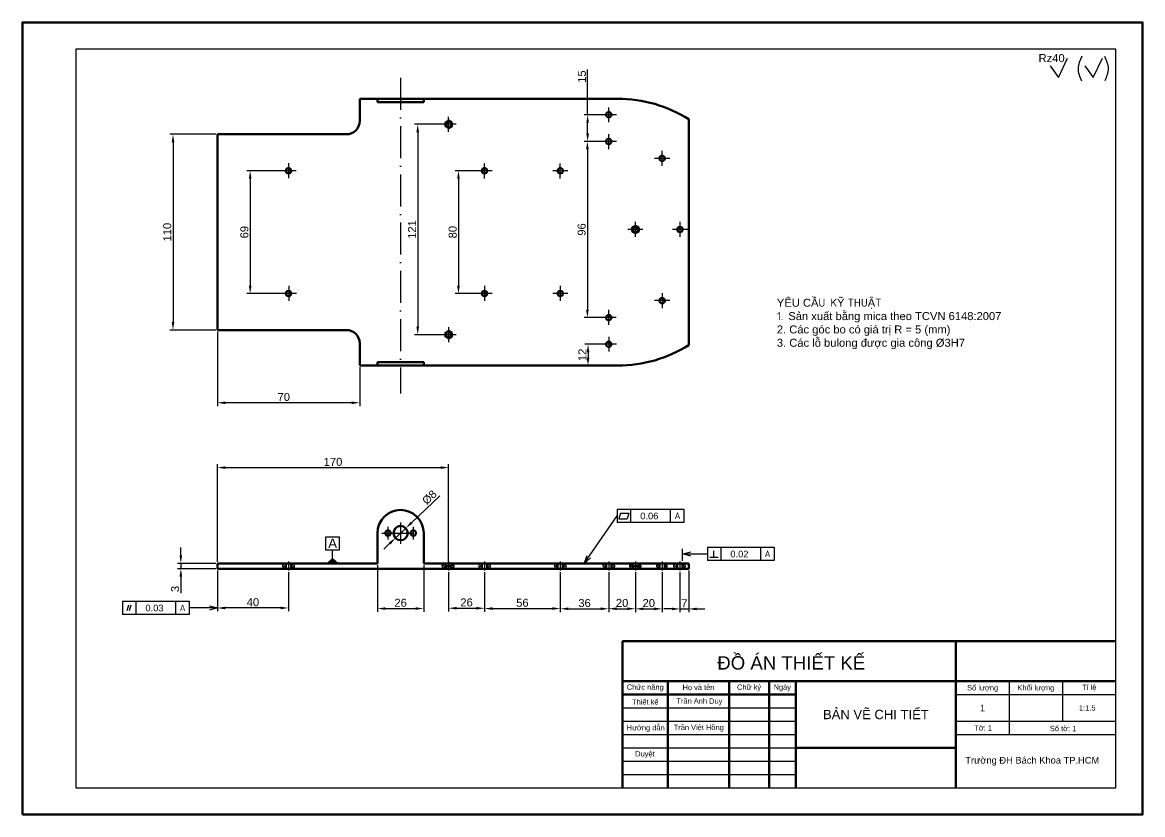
# Model space of a CAD drawing. Header units: inches. Extents: x -2446 to 6128, y -345 to 2058.
# Drawn here: x 1755.5 to 2175.5, y 730 to 1027 of the extents above; entities that cross this region are included whole.
import ezdxf

# ---------------------------------------------------------------- set-up
doc = ezdxf.new("R2010")
doc.units = ezdxf.units.IN
doc.header["$MEASUREMENT"] = 0
doc.linetypes.add('ACAD_ISO10W100', pattern=[18, 12, -3, 0, -3])
doc.layers.get('0').update_dxf_attribs({"color": 1, "lineweight": 50})
for name, color, linetype, lineweight in [('1_NETDAM', 7, 'Continuous', 50), ('9_DUONGCHUTHICH', 152, 'Continuous', 25), ('Net Dam', 3, 'Continuous', 50), ('Net Duong Tam', 190, 'ACAD_ISO10W100', 25), ('Net Nhat', 2, 'Continuous', 25), ('Net Vat Lieu', 210, 'Continuous', 25)]:
    doc.layers.add(name, color=color, linetype=linetype, lineweight=lineweight)
doc.styles.add('khai', font='times.ttf', dxfattribs={"height": 3.5})
doc.styles.get("Standard").update_dxf_attribs({"font": 'arial.ttf'})
doc.dimstyles.new('ISO-25', dxfattribs={"dimtxt": 3, "dimasz": 3, "dimexe": 1.25, "dimexo": 0.625, "dimtad": 1, "dimtxsty": 'Standard', "dimcen": 6, "dimadec": 0, "dimazin": 0, "dimtfac": 1, "dimtmove": 0, "dimatfit": 3, "dimfxl": 1, "dimarcsym": 0})

# ---------------------------------------------------------------- blocks, each defined once
blk = doc.blocks.new('*D52')
at = {"layer": '9_DUONGCHUTHICH', "color": 0, "lineweight": -2, "transparency": 16777216}
for p, q in [((1854.67, 971.38), (1839.66, 971.38)), ((1840.91, 968.38), (1840.91, 928.36)), ((1854.67, 925.36), (1839.66, 925.36))]:
    blk.add_line(p, q, dxfattribs=at)
at = {"layer": '9_DUONGCHUTHICH', "color": 0, "transparency": 16777216}
for points in [[(1840.41, 968.38), (1841.41, 968.38), (1840.91, 971.38)], [(1840.41, 928.36), (1841.41, 928.36), (1840.91, 925.36)]]:
    blk.add_solid(points, dxfattribs=at)
at = {"layer": 'Defpoints', "color": 0, "transparency": 16777216}
for p in [(1855.29, 971.38), (1840.91, 925.36), (1855.29, 925.36)]:
    blk.add_point(p, dxfattribs=at)
at = {"layer": '9_DUONGCHUTHICH', "color": 0, "transparency": 16777216, "insert": (1838.75, 948.37), "char_height": 3, "attachment_point": 5, "rotation": 90}
blk.add_mtext('69', dxfattribs=at)
blk = doc.blocks.new('*D53')
at = {"layer": '9_DUONGCHUTHICH', "color": 0, "lineweight": -2, "transparency": 16777216}
for p, q in [((1914.7, 988.8), (1902.49, 988.8)), ((1903.74, 985.8), (1903.74, 912.93)), ((1914.7, 909.93), (1902.49, 909.93))]:
    blk.add_line(p, q, dxfattribs=at)
at = {"layer": '9_DUONGCHUTHICH', "color": 0, "transparency": 16777216}
for points in [[(1903.24, 985.8), (1904.24, 985.8), (1903.74, 988.8)], [(1903.24, 912.93), (1904.24, 912.93), (1903.74, 909.93)]]:
    blk.add_solid(points, dxfattribs=at)
at = {"layer": 'Defpoints', "color": 0, "transparency": 16777216}
for p in [(1915.32, 988.8), (1903.74, 909.93), (1915.32, 909.93)]:
    blk.add_point(p, dxfattribs=at)
at = {"layer": '9_DUONGCHUTHICH', "color": 0, "transparency": 16777216, "insert": (1901.61, 949.37), "char_height": 3, "attachment_point": 5, "rotation": 90}
blk.add_mtext('121', dxfattribs=at)
blk = doc.blocks.new('*D54')
at = {"layer": '9_DUONGCHUTHICH', "color": 0, "lineweight": -2, "transparency": 16777216}
for p, q in [((1928.14, 971.38), (1917.75, 971.38)), ((1919, 968.38), (1919, 928.36)), ((1928.14, 925.36), (1917.75, 925.36))]:
    blk.add_line(p, q, dxfattribs=at)
at = {"layer": '9_DUONGCHUTHICH', "color": 0, "transparency": 16777216}
for points in [[(1918.5, 968.38), (1919.5, 968.38), (1919, 971.38)], [(1918.5, 928.36), (1919.5, 928.36), (1919, 925.36)]]:
    blk.add_solid(points, dxfattribs=at)
at = {"layer": 'Defpoints', "color": 0, "transparency": 16777216}
for p in [(1928.77, 971.38), (1919, 925.36), (1928.77, 925.36)]:
    blk.add_point(p, dxfattribs=at)
at = {"layer": '9_DUONGCHUTHICH', "color": 0, "transparency": 16777216, "insert": (1916.85, 948.37), "char_height": 3, "attachment_point": 5, "rotation": 90}
blk.add_mtext('80', dxfattribs=at)
blk = doc.blocks.new('*D55')
at = {"layer": '9_DUONGCHUTHICH', "color": 0, "lineweight": -2, "transparency": 16777216}
for p, q in [((1967.44, 992.38), (1967.44, 1009.35)), ((1974.73, 992.38), (1966.19, 992.38)), ((1967.44, 985.38), (1967.44, 989.38)), ((1974.73, 982.38), (1966.19, 982.38))]:
    blk.add_line(p, q, dxfattribs=at)
at = {"layer": '9_DUONGCHUTHICH', "color": 0, "transparency": 16777216}
for points in [[(1966.94, 989.38), (1967.94, 989.38), (1967.44, 992.38)], [(1966.94, 985.38), (1967.94, 985.38), (1967.44, 982.38)]]:
    blk.add_solid(points, dxfattribs=at)
at = {"layer": 'Defpoints', "color": 0, "transparency": 16777216}
for p in [(1975.35, 992.38), (1967.44, 982.38), (1975.35, 982.38)]:
    blk.add_point(p, dxfattribs=at)
at = {"layer": '9_DUONGCHUTHICH', "color": 0, "transparency": 16777216, "insert": (1965.29, 1006.7), "char_height": 3, "attachment_point": 5, "rotation": 90}
blk.add_mtext('15', dxfattribs=at)
blk = doc.blocks.new('*D56')
at = {"layer": '9_DUONGCHUTHICH', "color": 0, "lineweight": -2, "transparency": 16777216}
for p, q in [((1974.73, 982.38), (1966.1, 982.38)), ((1967.35, 979.38), (1967.35, 919.35)), ((1974.73, 916.35), (1966.1, 916.35))]:
    blk.add_line(p, q, dxfattribs=at)
at = {"layer": '9_DUONGCHUTHICH', "color": 0, "transparency": 16777216}
for points in [[(1966.85, 979.38), (1967.85, 979.38), (1967.35, 982.38)], [(1966.85, 919.35), (1967.85, 919.35), (1967.35, 916.35)]]:
    blk.add_solid(points, dxfattribs=at)
at = {"layer": 'Defpoints', "color": 0, "transparency": 16777216}
for p in [(1975.35, 982.38), (1967.35, 916.35), (1975.35, 916.35)]:
    blk.add_point(p, dxfattribs=at)
at = {"layer": '9_DUONGCHUTHICH', "color": 0, "transparency": 16777216, "insert": (1965.2, 949.37), "char_height": 3, "attachment_point": 5, "rotation": 90}
blk.add_mtext('96', dxfattribs=at)
blk = doc.blocks.new('*D57')
at = {"layer": '9_DUONGCHUTHICH', "color": 0, "lineweight": -2, "transparency": 16777216}
for p, q in [((1974.73, 906.35), (1966.35, 906.35)), ((1967.6, 903.35), (1967.6, 901.34)), ((1974.73, 898.34), (1966.35, 898.34))]:
    blk.add_line(p, q, dxfattribs=at)
at = {"layer": '9_DUONGCHUTHICH', "color": 0, "transparency": 16777216}
for points in [[(1967.1, 903.35), (1968.1, 903.35), (1967.6, 906.35)], [(1967.1, 901.34), (1968.1, 901.34), (1967.6, 898.34)]]:
    blk.add_solid(points, dxfattribs=at)
at = {"layer": 'Defpoints', "color": 0, "transparency": 16777216}
for p in [(1975.35, 906.35), (1967.6, 898.34), (1975.35, 898.34)]:
    blk.add_point(p, dxfattribs=at)
at = {"layer": '9_DUONGCHUTHICH', "color": 0, "transparency": 16777216, "insert": (1965.47, 902.35), "char_height": 3, "attachment_point": 5, "rotation": 90}
blk.add_mtext('12', dxfattribs=at)
blk = doc.blocks.new('*D58')
at = {"layer": '9_DUONGCHUTHICH', "color": 0, "lineweight": -2, "transparency": 16777216}
for p, q in [((1827.99, 985.05), (1810.73, 985.05)), ((1811.98, 982.05), (1811.98, 914.68)), ((1827.99, 911.68), (1810.73, 911.68))]:
    blk.add_line(p, q, dxfattribs=at)
at = {"layer": '9_DUONGCHUTHICH', "color": 0, "transparency": 16777216}
for points in [[(1811.48, 982.05), (1812.48, 982.05), (1811.98, 985.05)], [(1811.48, 914.68), (1812.48, 914.68), (1811.98, 911.68)]]:
    blk.add_solid(points, dxfattribs=at)
at = {"layer": 'Defpoints', "color": 0, "transparency": 16777216}
for p in [(1828.61, 985.05), (1811.98, 911.68), (1828.61, 911.68)]:
    blk.add_point(p, dxfattribs=at)
at = {"layer": '9_DUONGCHUTHICH', "color": 0, "transparency": 16777216, "insert": (1809.82, 948.37), "char_height": 3, "attachment_point": 5, "rotation": 90}
blk.add_mtext('110', dxfattribs=at)
blk = doc.blocks.new('1')
at = {"layer": 'Net Duong Tam'}
for p, q in [((1859.33, 928.97), (1859.33, 923.38)), ((1862.21, 926.14), (1856.53, 926.14))]:
    blk.add_line(p, q, dxfattribs=at)
blk = doc.blocks.new('*D60')
at = {"layer": '9_DUONGCHUTHICH', "color": 0, "lineweight": -2, "transparency": 16777216}
for p, q in [((1828.61, 821.57), (1828.61, 806.22)), ((1855.29, 820.91), (1855.29, 806.22)), ((1852.29, 807.47), (1831.61, 807.47))]:
    blk.add_line(p, q, dxfattribs=at)
at = {"layer": '9_DUONGCHUTHICH', "color": 0, "transparency": 16777216}
for points in [[(1831.61, 807.97), (1831.61, 806.97), (1828.61, 807.47)], [(1852.29, 807.97), (1852.29, 806.97), (1855.29, 807.47)]]:
    blk.add_solid(points, dxfattribs=at)
at = {"layer": 'Defpoints', "color": 0, "transparency": 16777216}
for p in [(1828.61, 822.2), (1855.29, 821.53), (1828.61, 807.47)]:
    blk.add_point(p, dxfattribs=at)
at = {"layer": '9_DUONGCHUTHICH', "color": 0, "transparency": 16777216, "insert": (1841.95, 809.62), "char_height": 3, "attachment_point": 5}
blk.add_mtext('40', dxfattribs=at)
blk = doc.blocks.new('*D61')
at = {"layer": '9_DUONGCHUTHICH', "color": 0, "lineweight": -2, "transparency": 16777216}
for p, q in [((1888.64, 823.57), (1888.64, 806)), ((1905.99, 823.57), (1905.99, 806)), ((1891.64, 807.25), (1902.99, 807.25))]:
    blk.add_line(p, q, dxfattribs=at)
at = {"layer": '9_DUONGCHUTHICH', "color": 0, "transparency": 16777216}
for points in [[(1891.64, 807.75), (1891.64, 806.75), (1888.64, 807.25)], [(1902.99, 807.75), (1902.99, 806.75), (1905.99, 807.25)]]:
    blk.add_solid(points, dxfattribs=at)
at = {"layer": 'Defpoints', "color": 0, "transparency": 16777216}
for p in [(1888.64, 824.2), (1905.99, 824.2), (1905.99, 807.25)]:
    blk.add_point(p, dxfattribs=at)
at = {"layer": '9_DUONGCHUTHICH', "color": 0, "transparency": 16777216, "insert": (1897.31, 809.41), "char_height": 3, "attachment_point": 5}
blk.add_mtext('26', dxfattribs=at)
blk = doc.blocks.new('*D62')
at = {"layer": '9_DUONGCHUTHICH', "color": 0, "lineweight": -2, "transparency": 16777216}
for p, q in [((1915.32, 820.91), (1915.32, 806.13)), ((1928.77, 820.91), (1928.77, 806.13)), ((1918.32, 807.38), (1925.77, 807.38))]:
    blk.add_line(p, q, dxfattribs=at)
at = {"layer": '9_DUONGCHUTHICH', "color": 0, "transparency": 16777216}
for points in [[(1918.32, 807.88), (1918.32, 806.88), (1915.32, 807.38)], [(1925.77, 807.88), (1925.77, 806.88), (1928.77, 807.38)]]:
    blk.add_solid(points, dxfattribs=at)
at = {"layer": 'Defpoints', "color": 0, "transparency": 16777216}
for p in [(1915.32, 821.53), (1928.77, 821.53), (1928.77, 807.38)]:
    blk.add_point(p, dxfattribs=at)
at = {"layer": '9_DUONGCHUTHICH', "color": 0, "transparency": 16777216, "insert": (1922.05, 809.54), "char_height": 3, "attachment_point": 5}
blk.add_mtext('26', dxfattribs=at)
blk = doc.blocks.new('*D63')
at = {"layer": '9_DUONGCHUTHICH', "color": 0, "lineweight": -2, "transparency": 16777216}
for p, q in [((1928.77, 820.91), (1928.77, 806)), ((1957.18, 820.91), (1957.18, 806)), ((1931.77, 807.25), (1954.18, 807.25))]:
    blk.add_line(p, q, dxfattribs=at)
at = {"layer": '9_DUONGCHUTHICH', "color": 0, "transparency": 16777216}
for points in [[(1931.77, 807.75), (1931.77, 806.75), (1928.77, 807.25)], [(1954.18, 807.75), (1954.18, 806.75), (1957.18, 807.25)]]:
    blk.add_solid(points, dxfattribs=at)
at = {"layer": 'Defpoints', "color": 0, "transparency": 16777216}
for p in [(1928.77, 821.53), (1957.18, 821.53), (1957.18, 807.25)]:
    blk.add_point(p, dxfattribs=at)
at = {"layer": '9_DUONGCHUTHICH', "color": 0, "transparency": 16777216, "insert": (1942.98, 809.41), "char_height": 3, "attachment_point": 5}
blk.add_mtext('56', dxfattribs=at)
blk = doc.blocks.new('*D64')
at = {"layer": '9_DUONGCHUTHICH', "color": 0, "lineweight": -2, "transparency": 16777216}
for p, q in [((1957.18, 820.91), (1957.18, 805.92)), ((1975.35, 820.91), (1975.35, 805.92)), ((1960.18, 807.17), (1972.35, 807.17))]:
    blk.add_line(p, q, dxfattribs=at)
at = {"layer": '9_DUONGCHUTHICH', "color": 0, "transparency": 16777216}
for points in [[(1960.18, 807.67), (1960.18, 806.67), (1957.18, 807.17)], [(1972.35, 807.67), (1972.35, 806.67), (1975.35, 807.17)]]:
    blk.add_solid(points, dxfattribs=at)
at = {"layer": 'Defpoints', "color": 0, "transparency": 16777216}
for p in [(1957.18, 821.53), (1975.35, 821.53), (1975.35, 807.17)]:
    blk.add_point(p, dxfattribs=at)
at = {"layer": '9_DUONGCHUTHICH', "color": 0, "transparency": 16777216, "insert": (1966.27, 809.32), "char_height": 3, "attachment_point": 5}
blk.add_mtext('36', dxfattribs=at)
blk = doc.blocks.new('*D65')
at = {"layer": '9_DUONGCHUTHICH', "color": 0, "lineweight": -2, "transparency": 16777216}
for p, q in [((1975.35, 820.91), (1975.35, 805.94)), ((1985.36, 820.91), (1985.36, 805.94)), ((1978.35, 807.19), (1982.36, 807.19))]:
    blk.add_line(p, q, dxfattribs=at)
at = {"layer": '9_DUONGCHUTHICH', "color": 0, "transparency": 16777216}
for points in [[(1978.35, 807.69), (1978.35, 806.69), (1975.35, 807.19)], [(1982.36, 807.69), (1982.36, 806.69), (1985.36, 807.19)]]:
    blk.add_solid(points, dxfattribs=at)
at = {"layer": 'Defpoints', "color": 0, "transparency": 16777216}
for p in [(1975.35, 821.53), (1985.36, 821.53), (1985.36, 807.19)]:
    blk.add_point(p, dxfattribs=at)
at = {"layer": '9_DUONGCHUTHICH', "color": 0, "transparency": 16777216, "insert": (1980.36, 809.35), "char_height": 3, "attachment_point": 5}
blk.add_mtext('20', dxfattribs=at)
blk = doc.blocks.new('*D66')
at = {"layer": '9_DUONGCHUTHICH', "color": 0, "lineweight": -2, "transparency": 16777216}
for p, q in [((1985.36, 820.91), (1985.36, 805.89)), ((1995.36, 820.91), (1995.36, 805.89)), ((1988.36, 807.14), (1992.36, 807.14))]:
    blk.add_line(p, q, dxfattribs=at)
at = {"layer": '9_DUONGCHUTHICH', "color": 0, "transparency": 16777216}
for points in [[(1988.36, 807.64), (1988.36, 806.64), (1985.36, 807.14)], [(1992.36, 807.64), (1992.36, 806.64), (1995.36, 807.14)]]:
    blk.add_solid(points, dxfattribs=at)
at = {"layer": 'Defpoints', "color": 0, "transparency": 16777216}
for p in [(1985.36, 821.53), (1995.36, 821.53), (1995.36, 807.14)]:
    blk.add_point(p, dxfattribs=at)
at = {"layer": '9_DUONGCHUTHICH', "color": 0, "transparency": 16777216, "insert": (1990.36, 809.3), "char_height": 3, "attachment_point": 5}
blk.add_mtext('20', dxfattribs=at)
blk = doc.blocks.new('*D67')
at = {"layer": '9_DUONGCHUTHICH', "color": 0, "lineweight": -2, "transparency": 16777216}
for p, q in [((2002.03, 820.91), (2002.03, 805.86)), ((2005.37, 821.57), (2005.37, 805.86)), ((1999.03, 807.11), (1996.03, 807.11)), ((2002.03, 807.11), (2005.37, 807.11)), ((2008.37, 807.11), (2011.37, 807.11))]:
    blk.add_line(p, q, dxfattribs=at)
at = {"layer": '9_DUONGCHUTHICH', "color": 0, "transparency": 16777216}
for points in [[(1999.03, 807.61), (1999.03, 806.61), (2002.03, 807.11)], [(2008.37, 807.61), (2008.37, 806.61), (2005.37, 807.11)]]:
    blk.add_solid(points, dxfattribs=at)
at = {"layer": 'Defpoints', "color": 0, "transparency": 16777216}
for p in [(2002.03, 821.53), (2005.37, 822.2), (2005.37, 807.11)]:
    blk.add_point(p, dxfattribs=at)
at = {"layer": '9_DUONGCHUTHICH', "color": 0, "transparency": 16777216, "insert": (2003.7, 809.24), "char_height": 3, "attachment_point": 5}
blk.add_mtext('7', dxfattribs=at)
blk = doc.blocks.new('*D68')
at = {"layer": '9_DUONGCHUTHICH', "color": 0, "lineweight": -2, "transparency": 16777216}
for p, q in [((1828.61, 824.82), (1828.61, 861.34)), ((1915.32, 824.82), (1915.32, 861.34)), ((1831.61, 860.09), (1912.32, 860.09))]:
    blk.add_line(p, q, dxfattribs=at)
at = {"layer": '9_DUONGCHUTHICH', "color": 0, "transparency": 16777216}
for points in [[(1831.61, 860.59), (1831.61, 859.59), (1828.61, 860.09)], [(1912.32, 860.59), (1912.32, 859.59), (1915.32, 860.09)]]:
    blk.add_solid(points, dxfattribs=at)
at = {"layer": 'Defpoints', "color": 0, "transparency": 16777216}
for p in [(1915.32, 860.09), (1828.61, 824.2), (1915.32, 824.2)]:
    blk.add_point(p, dxfattribs=at)
at = {"layer": '9_DUONGCHUTHICH', "color": 0, "transparency": 16777216, "insert": (1871.97, 862.24), "char_height": 3, "attachment_point": 5}
blk.add_mtext('170', dxfattribs=at)
blk = doc.blocks.new('*D69')
at = {"layer": '9_DUONGCHUTHICH', "color": 0, "lineweight": -2, "transparency": 16777216}
for p, q in [((1814.92, 827.2), (1814.92, 830.2)), ((1827.99, 824.2), (1813.67, 824.2)), ((1814.92, 824.2), (1814.92, 822.2)), ((1827.99, 822.2), (1813.67, 822.2)), ((1814.92, 819.2), (1814.92, 812.98))]:
    blk.add_line(p, q, dxfattribs=at)
at = {"layer": '9_DUONGCHUTHICH', "color": 0, "transparency": 16777216}
for points in [[(1814.42, 827.2), (1815.42, 827.2), (1814.92, 824.2)], [(1814.42, 819.2), (1815.42, 819.2), (1814.92, 822.2)]]:
    blk.add_solid(points, dxfattribs=at)
at = {"layer": 'Defpoints', "color": 0, "transparency": 16777216}
for p in [(1828.61, 824.2), (1814.92, 822.2), (1828.61, 822.2)]:
    blk.add_point(p, dxfattribs=at)
at = {"layer": '9_DUONGCHUTHICH', "color": 0, "transparency": 16777216, "insert": (1812.77, 814.59), "char_height": 3, "attachment_point": 5, "rotation": 90}
blk.add_mtext('3', dxfattribs=at)
blk = doc.blocks.new('*D70')
at = {"layer": '9_DUONGCHUTHICH', "color": 0, "lineweight": -2, "transparency": 16777216}
for p, q in [((1828.61, 911.06), (1828.61, 883.16)), ((1881.97, 897.72), (1881.97, 883.16)), ((1878.97, 884.41), (1831.61, 884.41))]:
    blk.add_line(p, q, dxfattribs=at)
at = {"layer": '9_DUONGCHUTHICH', "color": 0, "transparency": 16777216}
for points in [[(1831.61, 884.91), (1831.61, 883.91), (1828.61, 884.41)], [(1878.97, 884.91), (1878.97, 883.91), (1881.97, 884.41)]]:
    blk.add_solid(points, dxfattribs=at)
at = {"layer": 'Defpoints', "color": 0, "transparency": 16777216}
for p in [(1828.61, 911.68), (1881.97, 898.34), (1828.61, 884.41)]:
    blk.add_point(p, dxfattribs=at)
at = {"layer": '9_DUONGCHUTHICH', "color": 0, "transparency": 16777216, "insert": (1853.51, 886.56), "char_height": 3, "attachment_point": 5}
blk.add_mtext('70', dxfattribs=at)
blk = doc.blocks.new('*D71')
at = {"layer": '9_DUONGCHUTHICH', "color": 0, "lineweight": -2, "transparency": 16777216}
for p, q in [((1912.04, 849.56), (1901.42, 839.45)), ((1895.38, 833.7), (1899.25, 837.38)), ((1893.21, 831.63), (1891.04, 829.56))]:
    blk.add_line(p, q, dxfattribs=at)
at = {"layer": '9_DUONGCHUTHICH', "color": 0, "transparency": 16777216}
for points in [[(1901.07, 839.81), (1901.76, 839.09), (1899.25, 837.38)], [(1892.87, 831.99), (1893.56, 831.27), (1895.38, 833.7)]]:
    blk.add_solid(points, dxfattribs=at)
at = {"layer": 'Defpoints', "color": 0, "transparency": 16777216}
for p in [(1899.25, 837.38), (1895.38, 833.7)]:
    blk.add_point(p, dxfattribs=at)
at = {"layer": '9_DUONGCHUTHICH', "color": 0, "transparency": 16777216, "insert": (1908.14, 848.94), "char_height": 3, "attachment_point": 5, "rotation": 43.6004}
blk.add_mtext('%%C8', dxfattribs=at)

msp = doc.modelspace()

# ---------------------------------------------------------------- hatches: boundary and pattern name
at = {"layer": '9_DUONGCHUTHICH'}
msp.add_hatch(color=256, dxfattribs=at).paths.add_polyline_path([(1869.761, 824.2), (1873.897, 824.2), (1871.829, 825.989)])
at = {"layer": 'Net Vat Lieu'}
h = msp.add_hatch(dxfattribs=at)
h.set_pattern_fill('ANSI31', color=256, scale=5)
edge = h.paths.add_edge_path()
edge.add_line((1854.293, 824.2), (1853.529, 824.2))
edge.add_spline(control_points=[(1853.529, 824.2), (1853.257, 823.893), (1852.66, 823.22), (1853.459, 822.588), (1853.632, 822.199)], knot_values=[0, 0, 0, 0, 1.0522005, 2.3105558, 2.3105558, 2.3105558, 2.3105558], degree=3, periodic=0)
edge.add_line((1853.632, 822.199), (1854.293, 822.199))
edge.add_line((1854.293, 822.199), (1854.293, 824.2))
edge = h.paths.add_edge_path()
edge.add_spline(control_points=[(1857.162, 822.199), (1857.361, 822.51), (1857.603, 823.266), (1857.211, 823.893), (1857.018, 824.2)], knot_values=[0, 0, 0, 0, 1.0866586, 2.1284211, 2.1284211, 2.1284211, 2.1284211], degree=3, periodic=0)
edge.add_line((1857.018, 824.2), (1856.294, 824.2))
edge.add_line((1856.294, 824.2), (1856.294, 822.199))
edge.add_line((1856.294, 822.199), (1857.162, 822.199))
edge = h.paths.add_edge_path()
edge.add_line((1914.323, 823.199), (1914.099, 823.199))
edge.add_line((1914.099, 823.199), (1914.099, 824.2))
edge.add_line((1914.099, 824.2), (1913.315, 824.2))
edge.add_spline(control_points=[(1913.315, 824.2), (1913.044, 823.893), (1912.447, 823.22), (1913.245, 822.588), (1913.418, 822.199)], knot_values=[0, 0, 0, 0, 1.0522005, 2.3105558, 2.3105558, 2.3105558, 2.3105558], degree=3, periodic=0)
edge.add_line((1913.418, 822.199), (1914.323, 822.199))
edge.add_line((1914.323, 822.199), (1914.323, 823.199))
edge = h.paths.add_edge_path()
edge.add_spline(control_points=[(1916.961, 822.199), (1917.161, 822.51), (1917.403, 823.266), (1917.01, 823.893), (1916.818, 824.2)], knot_values=[0, 0, 0, 0, 1.0866586, 2.1284211, 2.1284211, 2.1284211, 2.1284211], degree=3, periodic=0)
edge.add_line((1916.818, 824.2), (1916.548, 824.2))
edge.add_line((1916.548, 824.2), (1916.548, 823.199))
edge.add_line((1916.548, 823.199), (1916.324, 823.199))
edge.add_line((1916.324, 823.199), (1916.324, 822.199))
edge.add_line((1916.324, 822.199), (1916.961, 822.199))
edge = h.paths.add_edge_path()
edge.add_line((1974.353, 824.2), (1973.686, 824.2))
edge.add_spline(control_points=[(1973.686, 824.2), (1973.414, 823.893), (1972.817, 823.22), (1973.616, 822.588), (1973.789, 822.199)], knot_values=[0, 0, 0, 0, 1.0522005, 2.3105558, 2.3105558, 2.3105558, 2.3105558], degree=3, periodic=0)
edge.add_line((1973.789, 822.199), (1974.353, 822.199))
edge.add_line((1974.353, 822.199), (1974.353, 824.2))
edge = h.paths.add_edge_path()
edge.add_spline(control_points=[(1977.215, 822.199), (1977.415, 822.51), (1977.657, 823.266), (1977.264, 823.893), (1977.072, 824.2)], knot_values=[0, 0, 0, 0, 1.0866586, 2.1284211, 2.1284211, 2.1284211, 2.1284211], degree=3, periodic=0)
edge.add_line((1977.072, 824.2), (1976.354, 824.2))
edge.add_line((1976.354, 824.2), (1976.354, 822.199))
edge.add_line((1976.354, 822.199), (1977.215, 822.199))
edge = h.paths.add_edge_path()
edge.add_line((1984.358, 823.199), (1984.134, 823.199))
edge.add_line((1984.134, 823.199), (1984.134, 824.2))
edge.add_line((1984.134, 824.2), (1983.634, 824.2))
edge.add_spline(control_points=[(1983.634, 824.2), (1983.362, 823.893), (1982.765, 823.22), (1983.564, 822.588), (1983.737, 822.199)], knot_values=[0, 0, 0, 0, 1.0522005, 2.3105558, 2.3105558, 2.3105558, 2.3105558], degree=3, periodic=0)
edge.add_line((1983.737, 822.199), (1984.358, 822.199))
edge.add_line((1984.358, 822.199), (1984.358, 823.199))
edge = h.paths.add_edge_path()
edge.add_spline(control_points=[(1987.041, 822.199), (1987.241, 822.51), (1987.483, 823.266), (1987.09, 823.893), (1986.898, 824.2)], knot_values=[0, 0, 0, 0, 1.0866586, 2.1284211, 2.1284211, 2.1284211, 2.1284211], degree=3, periodic=0)
edge.add_line((1986.898, 824.2), (1986.583, 824.2))
edge.add_line((1986.583, 824.2), (1986.583, 823.199))
edge.add_line((1986.583, 823.199), (1986.359, 823.199))
edge.add_line((1986.359, 823.199), (1986.359, 822.199))
edge.add_line((1986.359, 822.199), (1987.041, 822.199))
edge = h.paths.add_edge_path()
edge.add_line((1994.363, 824.2), (1993.752, 824.2))
edge.add_spline(control_points=[(1993.752, 824.2), (1993.48, 823.893), (1992.883, 823.22), (1993.682, 822.588), (1993.855, 822.199)], knot_values=[0, 0, 0, 0, 1.0522005, 2.3105558, 2.3105558, 2.3105558, 2.3105558], degree=3, periodic=0)
edge.add_line((1993.855, 822.199), (1994.363, 822.199))
edge.add_line((1994.363, 822.199), (1994.363, 824.2))
edge = h.paths.add_edge_path()
edge.add_spline(control_points=[(1996.868, 822.199), (1997.068, 822.51), (1997.31, 823.266), (1996.917, 823.893), (1996.725, 824.2)], knot_values=[0, 0, 0, 0, 1.0866586, 2.1284211, 2.1284211, 2.1284211, 2.1284211], degree=3, periodic=0)
edge.add_line((1996.725, 824.2), (1996.364, 824.2))
edge.add_line((1996.364, 824.2), (1996.364, 822.199))
edge.add_line((1996.364, 822.199), (1996.868, 822.199))
edge = h.paths.add_edge_path()
edge.add_line((2001.033, 824.2), (2000.135, 824.2))
edge.add_spline(control_points=[(2000.135, 824.2), (1999.863, 823.893), (1999.266, 823.22), (2000.065, 822.588), (2000.238, 822.199)], knot_values=[0, 0, 0, 0, 1.0522005, 2.3105558, 2.3105558, 2.3105558, 2.3105558], degree=3, periodic=0)
edge.add_line((2000.238, 822.199), (2001.033, 822.199))
edge.add_line((2001.033, 822.199), (2001.033, 824.2))
edge = h.paths.add_edge_path()
edge.add_spline(control_points=[(2003.675, 822.199), (2003.875, 822.51), (2004.117, 823.266), (2003.724, 823.893), (2003.532, 824.2)], knot_values=[0, 0, 0, 0, 1.0866586, 2.1284211, 2.1284211, 2.1284211, 2.1284211], degree=3, periodic=0)
edge.add_line((2003.532, 824.2), (2003.034, 824.2))
edge.add_line((2003.034, 824.2), (2003.034, 822.199))
edge.add_line((2003.034, 822.199), (2003.675, 822.199))
h = msp.add_hatch(dxfattribs=at)
h.set_pattern_fill('ANSI31', color=256, scale=5)
edge = h.paths.add_edge_path()
edge.add_line((1927.768, 824.2), (1927.1, 824.2))
edge.add_spline(control_points=[(1927.1, 824.2), (1926.828, 823.893), (1926.231, 823.22), (1927.03, 822.588), (1927.203, 822.199)], knot_values=[0, 0, 0, 0, 1.0522005, 2.3105558, 2.3105558, 2.3105558, 2.3105558], degree=3, periodic=0)
edge.add_line((1927.203, 822.199), (1927.768, 822.199))
edge.add_line((1927.768, 822.199), (1927.768, 824.2))
edge = h.paths.add_edge_path()
edge.add_spline(control_points=[(1930.63, 822.199), (1930.83, 822.51), (1931.071, 823.266), (1930.679, 823.893), (1930.487, 824.2)], knot_values=[0, 0, 0, 0, 1.0866586, 2.1284211, 2.1284211, 2.1284211, 2.1284211], degree=3, periodic=0)
edge.add_line((1930.487, 824.2), (1929.769, 824.2))
edge.add_line((1929.769, 824.2), (1929.769, 822.199))
edge.add_line((1929.769, 822.199), (1930.63, 822.199))
edge = h.paths.add_edge_path()
edge.add_line((1956.182, 824.2), (1955.515, 824.2))
edge.add_spline(control_points=[(1955.515, 824.2), (1955.243, 823.893), (1954.646, 823.22), (1955.445, 822.588), (1955.618, 822.199)], knot_values=[0, 0, 0, 0, 1.0522005, 2.3105558, 2.3105558, 2.3105558, 2.3105558], degree=3, periodic=0)
edge.add_line((1955.618, 822.199), (1956.182, 822.199))
edge.add_line((1956.182, 822.199), (1956.182, 824.2))
edge = h.paths.add_edge_path()
edge.add_spline(control_points=[(1959.044, 822.199), (1959.244, 822.51), (1959.486, 823.266), (1959.093, 823.893), (1958.901, 824.2)], knot_values=[0, 0, 0, 0, 1.0866586, 2.1284211, 2.1284211, 2.1284211, 2.1284211], degree=3, periodic=0)
edge.add_line((1958.901, 824.2), (1958.183, 824.2))
edge.add_line((1958.183, 824.2), (1958.183, 822.199))
edge.add_line((1958.183, 822.199), (1959.044, 822.199))

# ---------------------------------------------------------------- linework, layer by layer
for p, q in [((1978.689, 998.394), (1881.974, 998.394)), ((1881.974, 998.394), (1881.974, 990.054)), ((1888.644, 997.06), (1888.644, 998.394)), ((1905.986, 997.06), (1888.644, 997.06)), ((1905.986, 998.394), (1905.986, 997.06)), ((2005.369, 906.053), (2005.369, 990.686)), ((1828.614, 985.054), (1828.614, 911.684)), ((1876.974, 985.054), (1828.614, 985.054)), ((1828.614, 911.684), (1876.974, 911.684)), ((1881.974, 906.684), (1881.974, 898.344)), ((1888.644, 899.678), (1905.986, 899.678)), ((1888.644, 899.678), (1888.644, 898.344)), ((1905.986, 899.678), (1905.986, 898.344)), ((1881.974, 898.344), (1978.689, 898.344)), ((1888.644, 835.539), (1888.644, 824.2)), ((1905.986, 835.539), (1905.986, 824.2)), ((1916.814, 830.536), (1916.814, 830.536)), ((1828.614, 824.2), (1828.614, 822.199)), ((1828.614, 824.2), (1888.644, 824.2)), ((1854.293, 824.2), (1854.293, 822.199)), ((1856.294, 824.2), (1856.294, 822.199)), ((1905.986, 824.2), (2005.369, 824.2)), ((1914.099, 824.2), (1914.099, 823.199)), ((1916.548, 824.2), (1916.548, 823.199)), ((1927.768, 824.2), (1927.768, 822.199)), ((1929.769, 824.2), (1929.769, 822.199)), ((1956.182, 824.2), (1956.182, 822.199)), ((1958.183, 824.2), (1958.183, 822.199)), ((1974.353, 824.2), (1974.353, 822.199)), ((1976.354, 824.2), (1976.354, 822.199)), ((1984.134, 824.2), (1984.134, 823.199)), ((1986.583, 824.2), (1986.583, 823.199)), ((1994.363, 824.2), (1994.363, 822.199)), ((1996.364, 824.2), (1996.364, 822.199)), ((2001.033, 824.2), (2001.033, 822.199)), ((2003.034, 824.2), (2003.034, 822.199)), ((2005.369, 824.2), (2005.369, 822.199)), ((1828.614, 822.199), (2005.369, 822.199)), ((1916.548, 823.199), (1914.099, 823.199)), ((1914.323, 823.199), (1914.323, 822.199)), ((1916.324, 823.199), (1916.324, 822.199)), ((1986.583, 823.199), (1984.134, 823.199)), ((1984.358, 823.199), (1984.358, 822.199)), ((1986.359, 823.199), (1986.359, 822.199))]:
    msp.add_line(p, q)
for points in [[(1916.548, 989.51), (1915.324, 990.217), (1914.099, 989.51), (1914.099, 988.096), (1915.324, 987.389), (1916.548, 988.096)], [(1986.583, 950.073), (1985.359, 950.78), (1984.134, 950.073), (1984.134, 948.659), (1985.359, 947.952), (1986.583, 948.659)], [(1916.548, 910.636), (1915.324, 911.343), (1914.099, 910.636), (1914.099, 909.222), (1915.324, 908.515), (1916.548, 909.222)]]:
    msp.add_lwpolyline(points, close=True)
for centre, radius in [((1975.354, 992.384), 1), ((1915.324, 988.803), 1), ((1975.354, 982.379), 1), ((1995.364, 976.046), 1), ((1855.294, 971.381), 1), ((1928.768, 971.381), 1), ((1957.183, 971.381), 1), ((1985.359, 949.366), 1), ((2002.034, 949.366), 1), ((1855.294, 925.358), 1), ((1928.768, 925.358), 1), ((1957.183, 925.358), 1), ((1995.364, 922.686), 1), ((1975.354, 916.353), 1), ((1915.324, 909.929), 1), ((1975.354, 906.348), 1), ((1892.549, 835.539), 1), ((1897.315, 835.539), 2.668), ((1902.081, 835.539), 1)]:
    msp.add_circle(centre, radius)
for centre, radius, start, end in [((1978.689, 948.369), 50.025, 57.76905, 90), ((1876.974, 990.054), 5, 270, 0), ((1876.974, 906.684), 5, 360, 90), ((1978.689, 948.369), 50.025, 270, 302.23095), ((1897.315, 835.539), 8.671, 0, 180)]:
    msp.add_arc(centre, radius, start, end)
at = {"layer": '9_DUONGCHUTHICH'}
for p, q in [((2143.935, 1006.309), (2147.41, 1013.578)), ((2156.96, 1006.309), (2160.435, 1013.578)), ((2140.878, 1010.715), (2143.935, 1006.309)), ((2153.903, 1010.715), (2156.96, 1006.309)), ((1978.553, 844.493), (2003.553, 844.493)), ((1978.553, 844.493), (1978.553, 839.493)), ((1983.553, 844.493), (1983.553, 839.493)), ((1998.553, 839.493), (1998.553, 844.493)), ((2003.553, 844.493), (2003.553, 839.493)), ((1979.742, 843.063), (1979.16, 840.892)), ((1979.16, 840.892), (1982.251, 840.892)), ((1979.742, 843.063), (1982.833, 843.063)), ((1982.833, 843.063), (1982.251, 840.892)), ((2003.553, 839.493), (1978.553, 839.493)), ((1869.329, 829.2), (1869.329, 834.2)), ((1869.329, 834.2), (1874.329, 834.2)), ((1874.329, 834.2), (1874.329, 829.2)), ((1871.829, 829.2), (1869.329, 829.2)), ((1871.829, 825.989), (1871.829, 829.2)), ((1874.329, 829.2), (1871.829, 829.2)), ((2003.034, 825.146), (2003.034, 829.704)), ((2012.332, 830.219), (2037.332, 830.219)), ((2012.332, 830.219), (2012.332, 825.219)), ((2014.783, 826.474), (2014.783, 828.855)), ((2017.332, 830.219), (2017.332, 825.219)), ((2032.332, 825.219), (2032.332, 830.219)), ((2037.332, 830.219), (2037.332, 825.219)), ((1871.829, 825.989), (1869.761, 824.2)), ((1871.829, 825.989), (1873.897, 824.2)), ((2037.332, 825.219), (2012.332, 825.219)), ((2013.231, 826.474), (2016.335, 826.474)), ((1793.017, 809.967), (1818.017, 809.967)), ((1793.017, 809.967), (1793.017, 804.967)), ((1795.284, 808.537), (1794.703, 806.366)), ((1796.152, 808.537), (1795.57, 806.366)), ((1798.017, 809.967), (1798.017, 804.967)), ((1813.017, 804.967), (1813.017, 809.967)), ((1818.017, 809.967), (1818.017, 804.967)), ((1818.017, 804.967), (1793.017, 804.967))]:
    msp.add_line(p, q, dxfattribs=at)
for points in [[(2152.689, 1014.292), (2151.317, 1009.69), (2152.546, 1005.105)], [(2161.231, 1014.292), (2162.603, 1009.69), (2161.374, 1005.105)]]:
    msp.add_spline(points, degree=3, dxfattribs=at)
at = {"layer": 'Net Dam'}
for p, q in [((1980.514, 795.009), (2165.514, 795.009)), ((1980.514, 795.009), (1980.514, 740.009)), ((2105.514, 795.009), (2105.514, 740.009)), ((1980.514, 780.009), (2165.514, 780.009)), ((1997.514, 740.009), (1997.514, 780.009)), ((2020.514, 740.009), (2020.514, 780.009)), ((2035.514, 740.009), (2035.514, 780.009)), ((2045.514, 740.009), (2045.514, 780.009)), ((1980.514, 775.009), (2045.514, 775.009)), ((2045.514, 755.009), (2105.514, 755.009))]:
    msp.add_line(p, q, dxfattribs=at)
msp.add_lwpolyline([(1755.514, 730.009), (2175.514, 730.009), (2175.514, 1027.009), (1755.514, 1027.009)], close=True, dxfattribs=at)
at = {"layer": 'Net Duong Tam'}
for p, q in [((1897.315, 1006.235), (1897.315, 887.86)), ((1858.182, 971.381), (1852.498, 971.381)), ((1855.294, 974.215), (1855.294, 968.622)), ((1892.549, 837.873), (1892.549, 833.204)), ((1897.315, 839.541), (1897.315, 831.537)), ((1902.081, 837.873), (1902.081, 833.204)), ((1890.215, 835.539), (1904.415, 835.539)), ((1855.294, 824.867), (1855.294, 821.532)), ((1915.324, 824.867), (1915.324, 821.532)), ((1928.768, 824.867), (1928.768, 821.532)), ((1957.183, 824.867), (1957.183, 821.532)), ((1975.354, 824.867), (1975.354, 821.532)), ((1985.359, 824.867), (1985.359, 821.532)), ((1995.364, 824.867), (1995.364, 821.532)), ((2002.034, 824.867), (2002.034, 821.532))]:
    msp.add_line(p, q, dxfattribs=at)
at = {"layer": 'Net Nhat', "color": 7}
for p, q in [((2125.514, 780.009), (2125.514, 760.009)), ((2145.514, 780.009), (2145.514, 765.009)), ((2105.514, 775.009), (2165.514, 775.009)), ((1980.514, 770.009), (2045.514, 770.009)), ((1980.514, 765.009), (2045.514, 765.009)), ((2105.514, 765.009), (2165.514, 765.009)), ((1980.514, 760.009), (2045.514, 760.009)), ((2105.514, 760.009), (2165.514, 760.009)), ((1980.514, 755.009), (2045.514, 755.009)), ((1980.514, 750.009), (2045.514, 750.009)), ((1980.514, 745.009), (2045.514, 745.009))]:
    msp.add_line(p, q, dxfattribs=at)
at = {"layer": 'Net Nhat'}
msp.add_lwpolyline([(1775.514, 740.009), (2165.514, 740.009), (2165.514, 1017.009), (1775.514, 1017.009)], close=True, dxfattribs=at)
for points, knots in [([(1853.529, 824.2), (1853.257, 823.893), (1852.66, 823.22), (1853.459, 822.588), (1853.632, 822.199)], [0, 0, 0, 0, 1.0522005, 2.3105558, 2.3105558, 2.3105558, 2.3105558]), ([(1857.018, 824.2), (1857.211, 823.893), (1857.603, 823.266), (1857.361, 822.51), (1857.162, 822.199)], [0, 0, 0, 0, 1.0417626, 2.1284211, 2.1284211, 2.1284211, 2.1284211]), ([(1913.315, 824.2), (1913.044, 823.893), (1912.447, 823.22), (1913.245, 822.588), (1913.418, 822.199)], [0, 0, 0, 0, 1.0522005, 2.3105558, 2.3105558, 2.3105558, 2.3105558]), ([(1916.818, 824.2), (1917.01, 823.893), (1917.403, 823.266), (1917.161, 822.51), (1916.961, 822.199)], [0, 0, 0, 0, 1.0417626, 2.1284211, 2.1284211, 2.1284211, 2.1284211]), ([(1927.1, 824.2), (1926.828, 823.893), (1926.231, 823.22), (1927.03, 822.588), (1927.203, 822.199)], [0, 0, 0, 0, 1.0522005, 2.3105558, 2.3105558, 2.3105558, 2.3105558]), ([(1930.487, 824.2), (1930.679, 823.893), (1931.071, 823.266), (1930.83, 822.51), (1930.63, 822.199)], [0, 0, 0, 0, 1.0417626, 2.1284211, 2.1284211, 2.1284211, 2.1284211]), ([(1955.515, 824.2), (1955.243, 823.893), (1954.646, 823.22), (1955.445, 822.588), (1955.618, 822.199)], [0, 0, 0, 0, 1.0522005, 2.3105558, 2.3105558, 2.3105558, 2.3105558]), ([(1958.901, 824.2), (1959.093, 823.893), (1959.486, 823.266), (1959.244, 822.51), (1959.044, 822.199)], [0, 0, 0, 0, 1.0417626, 2.1284211, 2.1284211, 2.1284211, 2.1284211]), ([(1973.686, 824.2), (1973.414, 823.893), (1972.817, 823.22), (1973.616, 822.588), (1973.789, 822.199)], [0, 0, 0, 0, 1.0522005, 2.3105558, 2.3105558, 2.3105558, 2.3105558]), ([(1977.072, 824.2), (1977.264, 823.893), (1977.657, 823.266), (1977.415, 822.51), (1977.215, 822.199)], [0, 0, 0, 0, 1.0417626, 2.1284211, 2.1284211, 2.1284211, 2.1284211]), ([(1983.634, 824.2), (1983.362, 823.893), (1982.765, 823.22), (1983.564, 822.588), (1983.737, 822.199)], [0, 0, 0, 0, 1.0522005, 2.3105558, 2.3105558, 2.3105558, 2.3105558]), ([(1986.898, 824.2), (1987.09, 823.893), (1987.483, 823.266), (1987.241, 822.51), (1987.041, 822.199)], [0, 0, 0, 0, 1.0417626, 2.1284211, 2.1284211, 2.1284211, 2.1284211]), ([(1993.752, 824.2), (1993.48, 823.893), (1992.883, 823.22), (1993.682, 822.588), (1993.855, 822.199)], [0, 0, 0, 0, 1.0522005, 2.3105558, 2.3105558, 2.3105558, 2.3105558]), ([(1996.725, 824.2), (1996.917, 823.893), (1997.31, 823.266), (1997.068, 822.51), (1996.868, 822.199)], [0, 0, 0, 0, 1.0417626, 2.1284211, 2.1284211, 2.1284211, 2.1284211]), ([(2000.135, 824.2), (1999.863, 823.893), (1999.266, 823.22), (2000.065, 822.588), (2000.238, 822.199)], [0, 0, 0, 0, 1.0522005, 2.3105558, 2.3105558, 2.3105558, 2.3105558]), ([(2003.532, 824.2), (2003.724, 823.893), (2004.117, 823.266), (2003.875, 822.51), (2003.675, 822.199)], [0, 0, 0, 0, 1.0417626, 2.1284211, 2.1284211, 2.1284211, 2.1284211])]:
    msp.add_open_spline(points, degree=3, knots=knots, dxfattribs=at)

# ---------------------------------------------------------------- block references
at = {"layer": '1_NETDAM', "xscale": -1, "rotation": 180}
for p in [(55.998, 1914.938), (116.028, 1918.519), (116.028, 1908.514), (136.038, 1902.181), (69.396, 1897.516), (97.857, 1897.516)]:
    msp.add_blockref('1', p, dxfattribs=at)
at = {"layer": '1_NETDAM'}
for p in [(125.986, 23.231), (142.708, 23.231), (-3.961, -0.778), (69.396, -0.778), (97.857, -0.778), (136.038, -3.449), (115.981, -9.782), (55.951, -16.206), (116.028, -19.787)]:
    msp.add_blockref('1', p, dxfattribs=at)

# ---------------------------------------------------------------- texts
at = {"layer": '9_DUONGCHUTHICH'}
for s, height, p in [('ĐỒ ÁN THIẾT KẾ ', 5, (2016.034, 784.39)), ('Chức năng', 2, (1982.122, 776.786)), ('Họ và tên', 2, (2003.018, 776.725)), ('Chữ ký', 2, (2023.45, 776.786)), ('Ngày', 2, (2037.158, 776.798)), ('Số lượng', 2, (2109.732, 776.557)), ('Khối lượng', 2, (2128.605, 776.557)), ('Tỉ lệ', 2, (2152.9, 776.674)), ('Thiết kế', 2, (1984.07, 771.279)), ('Trần Anh Duy', 2, (2000.733, 771.59)), ('1:1.5', 2, (2151.645, 769.005)), ('  Hướng dẫn', 2, (1980.514, 761.59)), ('Trần Việt Hồng', 2, (1999.702, 761.713)), ('Tờ: 1', 2, (2112.415, 761.52)), ('Số tờ: 1', 2, (2140.753, 761.28)), ('Duyệt', 2, (1985.267, 751.798))]:
    msp.add_text(s, height=height, dxfattribs=at).set_placement(p)
at = {"layer": '9_DUONGCHUTHICH', "color": 7}
msp.add_text('  Hướng dẫn', height=2, dxfattribs=at).set_placement((1980.514, 761.59))
at = {"layer": '9_DUONGCHUTHICH', "color": 6, "insert": (2136.504, 1015.128), "char_height": 3, "width": 5.5651, "attachment_point": 1}
msp.add_mtext('{\\C256;Rz40}', dxfattribs=at)
at = {"layer": '9_DUONGCHUTHICH'}
for s, insert, char_height, width, attachment_point in [('\\A1;YÊU CẦ{\\fISOCPEUR|b0|i0|c0|p34;U K}Ỹ {\\fISOCPEUR|b0|i0|c0|p34;THU}Ậ{\\fISOCPEUR|b0|i0|c0|p34;T\\P1. }Sản xuất bằng mica theo TCVN 6148:2007\\P2. Các góc bo có giá trị R = 5 (mm)\\P3. Các lỗ bulong được gia công {\\A0;%%C}3H7 \\P ', (2038.376, 923.406), 3, 170.71448, 1), ('0.06', (1987.17, 843.231), 2.5, 10.7085, 1), ('{\\fISOCPEUR|b0|i0|c0|p34;A}', (1999.992, 843.305), 2.5, 2.5151, 1), ('0.02', (2020.949, 828.957), 2.5, 10.7085, 1), ('{\\fISOCPEUR|b0|i0|c0|p34;A}', (2033.771, 829.031), 2.5, 2.5151, 1), ('0.03', (1801.634, 808.705), 2.5, 10.7085, 1), ('{\\fISOCPEUR|b0|i0|c0|p34;A}', (1814.456, 808.779), 2.5, 2.5151, 1), ('1', (2115.514, 770.009), 2.5, 20, 5), ('Trườ{\\fArial|b0|i0|c238|p34;ng ĐH }Bách Khoa TP.HCM', (2109.033, 750.009), 2.5, 60, 4)]:
    msp.add_mtext(s, dxfattribs=dict(at, insert=insert, char_height=char_height, width=width, attachment_point=attachment_point))
at = {"layer": '9_DUONGCHUTHICH', "insert": (1871.829, 831.745), "char_height": 3.5, "attachment_point": 5}
msp.add_mtext_dynamic_manual_height_columns('\\pxqc;A', width=5, gutter_width=26.383, heights=[0], dxfattribs=at)
at = {"layer": '9_DUONGCHUTHICH', "insert": (2075.514, 767.509), "char_height": 3.5, "width": 69.01334, "attachment_point": 5, "style": 'khai'}
msp.add_mtext('\\pxsm1.25;{\\fArial|b0|i0|c0|p34;BẢN VẼ CHI TIẾT}', dxfattribs=at)

# ---------------------------------------------------------------- dimensions: what is measured, and where the dimension line sits
at = {"layer": '9_DUONGCHUTHICH'}
dim = msp.add_linear_dim(base=(1967.443, 982.379), p1=(1975.354, 992.384), p2=(1975.354, 982.379), angle=90, text='15', dimstyle='ISO-25', dxfattribs=at)
dim.commit()
dim.dimension.update_dxf_attribs({"geometry": '*D55', "text_midpoint": (1967.443, 1006.704), "dimtype": 160})
for base, p1, p2, text, picture, middle in [((1903.745, 909.929), (1915.324, 988.803), (1915.324, 909.929), '121', '*D53', (1901.614, 949.366)), ((1811.978, 911.684), (1828.614, 985.054), (1828.614, 911.684), '110', '*D58', (1809.821, 948.369)), ((1967.352, 916.353), (1975.354, 982.379), (1975.354, 916.353), '96', '*D56', (1965.195, 949.366)), ((1840.912, 925.358), (1855.294, 971.381), (1855.294, 925.358), '69', '*D52', (1838.755, 948.369)), ((1919.005, 925.358), (1928.768, 971.381), (1928.768, 925.358), '80', '*D54', (1916.848, 948.369)), ((1967.598, 898.344), (1975.354, 906.348), (1975.354, 898.344), '12', '*D57', (1965.467, 902.346)), ((1814.923, 822.199), (1828.614, 824.2), (1828.614, 822.199), '3', '*D69', (1812.766, 814.591))]:
    dim = msp.add_linear_dim(base=base, p1=p1, p2=p2, angle=90, text=text, dimstyle='ISO-25', dxfattribs=at)
    dim.commit()
    dim.dimension.update_dxf_attribs({"geometry": picture, "text_midpoint": middle})
for base, p1, p2, text, picture, middle in [((1828.614, 884.407), (1881.974, 898.344), (1828.614, 911.684), '70', '*D70', (1853.513, 884.407)), ((1915.324, 860.085), (1828.614, 824.2), (1915.324, 824.2), '170', '*D68', (1871.969, 860.085)), ((1828.614, 807.467), (1855.294, 821.532), (1828.614, 822.199), '40', '*D60', (1841.954, 807.467))]:
    dim = msp.add_linear_dim(base=base, p1=p1, p2=p2, text=text, dimstyle='ISO-25', dxfattribs=at)
    dim.commit()
    dim.dimension.update_dxf_attribs({"geometry": picture, "text_midpoint": middle, "dimtype": 160})
dim = msp.add_diameter_dim_2p(p1=(1895.383, 833.699), p2=(1899.247, 837.378), text='%%C8', dimstyle='ISO-25', dxfattribs=at)
dim.commit()
dim.dimension.update_dxf_attribs({"geometry": '*D71', "text_midpoint": (1909.688, 847.322), "dimtype": 163})
for base, p1, p2, text, picture, middle in [((1905.986, 807.252), (1888.644, 824.2), (1905.986, 824.2), '26', '*D61', (1897.315, 809.409)), ((1928.768, 807.382), (1915.324, 821.532), (1928.768, 821.532), '26', '*D62', (1922.046, 809.539)), ((1957.183, 807.253), (1928.768, 821.532), (1957.183, 821.532), '56', '*D63', (1942.976, 809.41)), ((1975.354, 807.166), (1957.183, 821.532), (1975.354, 821.532), '36', '*D64', (1966.268, 809.324)), ((1985.359, 807.192), (1975.354, 821.532), (1985.359, 821.532), '20', '*D65', (1980.356, 809.349)), ((1995.364, 807.139), (1985.359, 821.532), (1995.364, 821.532), '20', '*D66', (1990.361, 809.296)), ((2005.369, 807.114), (2002.034, 821.532), (2005.369, 822.199), '7', '*D67', (2003.701, 809.239))]:
    dim = msp.add_linear_dim(base=base, p1=p1, p2=p2, text=text, dimstyle='ISO-25', dxfattribs=at)
    dim.commit()
    dim.dimension.update_dxf_attribs({"geometry": picture, "text_midpoint": middle})

# ---------------------------------------------------------------- leaders
at = {"layer": '9_DUONGCHUTHICH', "ltscale": 0.2}
for points in [[(1966.126, 824.2), (1978.553, 841.993)], [(2003.099, 827.719), (2012.332, 827.719)], [(1828.614, 807.467), (1818.017, 807.467)]]:
    msp.add_leader(points, dimstyle='ISO-25', override={"dimgap": 0.625, "dimtad": 0, "dimldrblk": 'Open30'}, dxfattribs=at)

doc.saveas('drawing.dxf')
